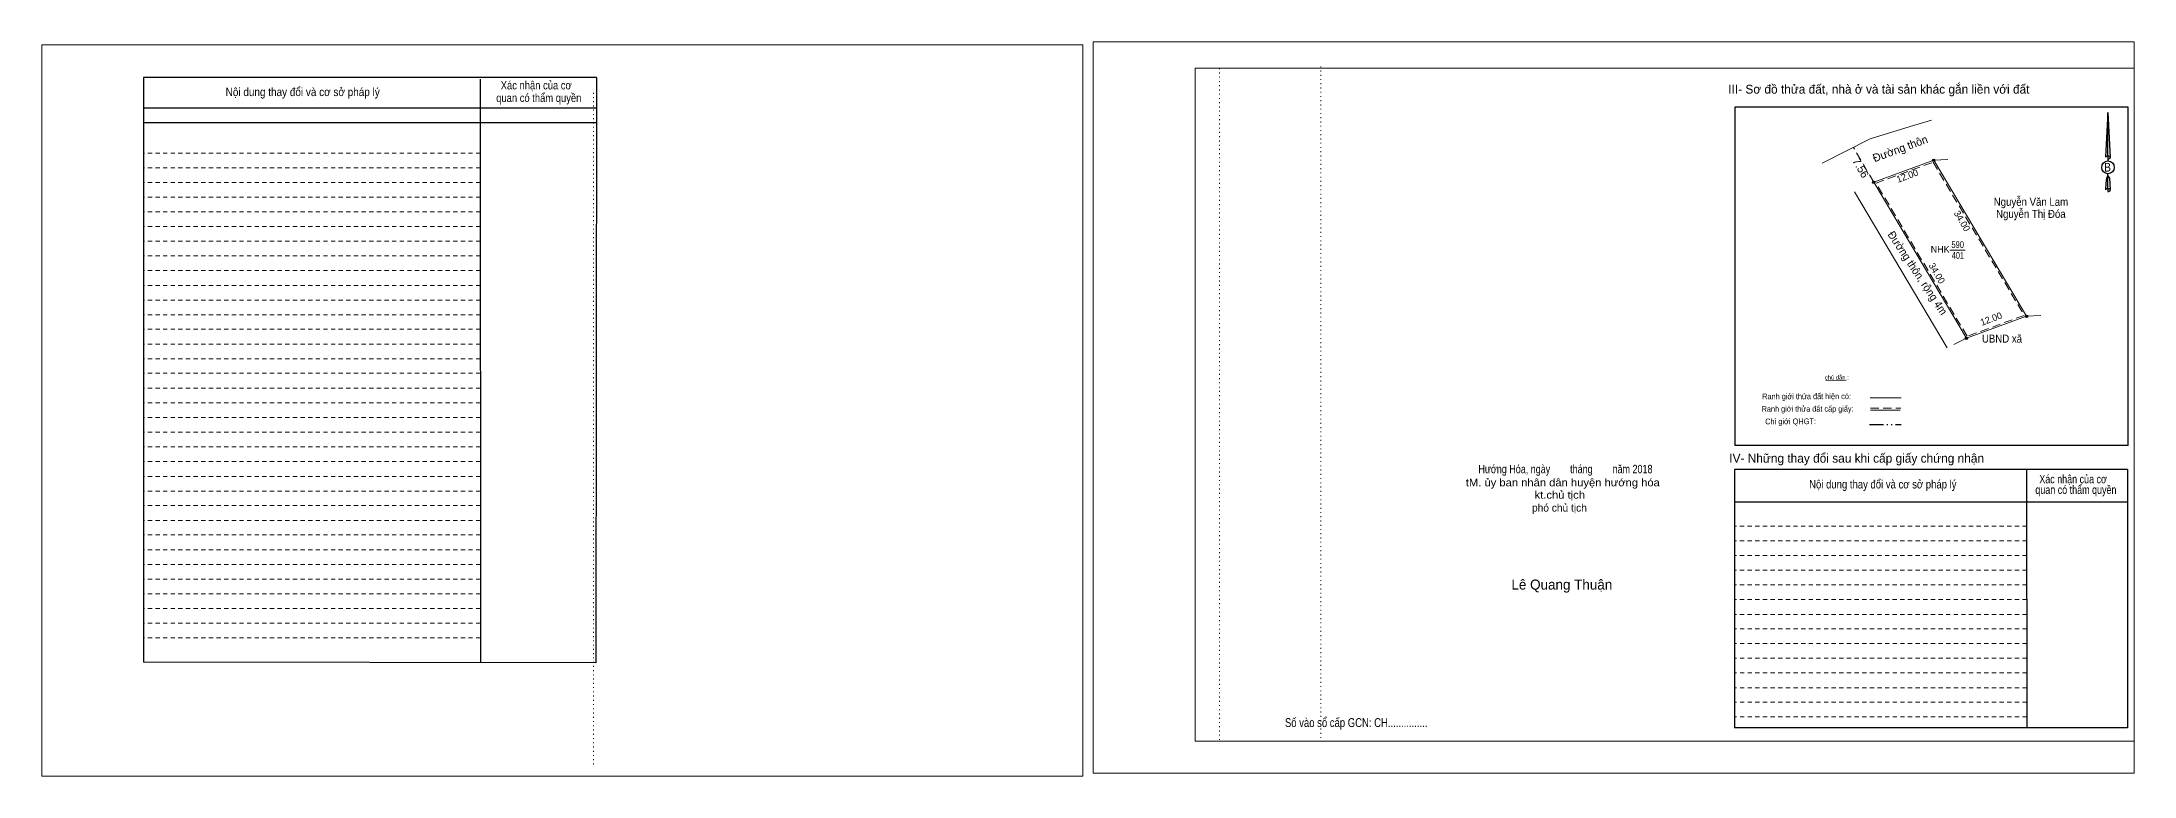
# Model space of a CAD drawing. Header units: metres. Extents: x 548250 to 548897, y 1837759 to 1837904.
# Drawn here: x 548505.1 to 548897.3, y 1837766.5 to 1837904 of the extents above; entities that cross this region are included whole.
import ezdxf
from ezdxf.enums import TextEntityAlignment as Align

# ---------------------------------------------------------------- set-up
doc = ezdxf.new("R2010")
doc.units = ezdxf.units.M
doc.header["$LTSCALE"] = 0.53
for name, pattern in [('DASH_DOUBLE_DOT', [9.2, 5, -1.2, 0.3, -1.2, 0.3, -1.2]), ('DOTTED', [1.5, 0.3, -1.2]), ('MEDIUM_DASHED', [4.5, 3, -1.5]), ('SHORT_DASHED', [2.7, 1.5, -1.2])]:
    doc.linetypes.add(name, pattern=pattern)
for name, color, linetype, lineweight in [('18', 7, 'Continuous', 25), ('28', 7, 'SHORT_DASHED', 13), ('3', 7, 'Continuous', 13), ('5', 7, 'DASH_DOUBLE_DOT', 25), ('55', 7, 'Continuous', 13), ('7', 7, 'Continuous', 13), ('8', 7, 'Continuous', 13)]:
    doc.layers.add(name, color=color, linetype=linetype, lineweight=lineweight)

msp = doc.modelspace()

# ---------------------------------------------------------------- hatches: boundary and pattern name
at = {"layer": '8'}
for points in [[(548859.9823, 1837881.83, 1), (548859.5377, 1837881.83, 1)], [(548859.9823, 1837881.83, 1), (548859.5377, 1837881.83, 1)], [(548848.7123, 1837877.7, 1), (548848.2677, 1837877.7, 1)], [(548877.3723, 1837852.62, 1), (548876.9277, 1837852.62, 1)], [(548866.1023, 1837848.49, 1), (548865.6577, 1837848.49, 1)]]:
    msp.add_hatch(color=256, dxfattribs=at).paths.add_polyline_path(points)

# ---------------------------------------------------------------- linework, layer by layer
at = {"layer": '18'}
for p, q in [((548892.38, 1837890.78), (548892.83, 1837882.37)), ((548892.38, 1837890.78), (548892.83, 1837882.37)), ((548892.38, 1837890.78), (548892.83, 1837882.37)), ((548892.03, 1837883.66), (548891.97, 1837882.38)), ((548892.38, 1837882.61), (548892.38, 1837882.32)), ((548892.38, 1837882.32), (548892.38, 1837882.08)), ((548892.38, 1837882.08), (548892.38, 1837881.74)), ((548892.38, 1837882.08), (548892.38, 1837881.74)), ((548892.38, 1837882.08), (548892.38, 1837881.74)), ((548892.83, 1837882.37), (548892.83, 1837882.38)), ((548892.38, 1837878.92), (548892.38, 1837879.28)), ((548892.38, 1837878.92), (548892.38, 1837879.28)), ((548892.38, 1837878.92), (548892.38, 1837879.28)), ((548892.38, 1837878.92), (548892.71, 1837878.46)), ((548892.38, 1837878.92), (548892.71, 1837878.46)), ((548892.38, 1837878.92), (548892.71, 1837878.46)), ((548892.38, 1837876.53), (548892.38, 1837876.21)), ((548892.38, 1837876.21), (548892.38, 1837875.96)), ((548892.71, 1837878.46), (548892.83, 1837876.26)), ((548892.71, 1837878.46), (548892.83, 1837876.26)), ((548892.71, 1837878.46), (548892.83, 1837876.26)), ((548892.83, 1837876.26), (548892.83, 1837876.27))]:
    msp.add_line(p, q, dxfattribs=at)
for points in [[(548892.38, 1837882.61), (548892.38, 1837890.78), (548892.03, 1837883.66)], [(548892.38, 1837876.53), (548892.38, 1837878.92), (548892.11, 1837878.46), (548892.03, 1837877.55), (548891.97, 1837876.27)]]:
    msp.add_lwpolyline(points, dxfattribs=at)
msp.add_ellipse((548892.4079, 1837880.4963), major_axis=(0, 1.1963), ratio=0.983453, dxfattribs=at)
for centre, start_param, end_param in [((548892.4083, 1837882.3397), 1.57079633, 3.07445202), ((548892.4083, 1837882.3397), 0.06714063, 1.57079633), ((548892.4083, 1837882.3397), 4.71238898, 6.28318531), ((548892.4083, 1837876.2339), 2.49106941, 3.07427841), ((548892.4083, 1837876.2339), 1.57079633, 2.49106941), ((548892.4083, 1837876.2339), 0.06714063, 1.57079633), ((548892.4083, 1837876.2339), 4.71238898, 6.28318531)]:
    msp.add_ellipse(centre, major_axis=(0.4313, 0), ratio=0.655448, start_param=start_param, end_param=end_param, dxfattribs=at)
at = {"layer": '28', "linetype": 'Continuous', "lineweight": 25}
for p, q in [((548609.04, 1837897.31), (548524.17, 1837897.31)), ((548587.28, 1837897.01), (548587.32, 1837787.78)), ((548609.04, 1837897.31), (548608.97, 1837787.72)), ((548609.04, 1837891.58), (548524.28, 1837891.58)), ((548609.04, 1837891.58), (548524.28, 1837891.58)), ((548609.04, 1837888.83), (548524.28, 1837888.83)), ((548896.18, 1837828.39), (548822.44, 1837828.39)), ((548877.14, 1837823.91), (548877.18, 1837775.52)), ((548896.1, 1837823.91), (548896.08, 1837775.52)), ((548896.08, 1837817.77), (548822.4, 1837817.77)), ((548608.97, 1837787.72), (548524.17, 1837787.84)), ((548896.08, 1837775.52), (548822.4, 1837775.52))]:
    msp.add_line(p, q, dxfattribs=at)
at = {"layer": '28'}
for p, q in [((548587.28, 1837883.17), (548524.17, 1837883.17)), ((548587.28, 1837880.4), (548524.17, 1837880.4)), ((548587.28, 1837877.67), (548524.17, 1837877.67)), ((548587.28, 1837874.88), (548524.17, 1837874.88)), ((548587.28, 1837872.15), (548524.17, 1837872.15)), ((548587.28, 1837869.39), (548524.17, 1837869.39)), ((548587.28, 1837866.64), (548524.17, 1837866.64)), ((548587.28, 1837863.9), (548524.17, 1837863.9)), ((548587.28, 1837861.15), (548524.17, 1837861.15)), ((548587.28, 1837858.39), (548524.17, 1837858.39)), ((548587.28, 1837855.65), (548524.17, 1837855.65)), ((548587.28, 1837852.88), (548524.17, 1837852.88)), ((548587.28, 1837850.16), (548524.17, 1837850.16)), ((548587.28, 1837847.41), (548524.17, 1837847.41)), ((548587.28, 1837844.64), (548524.17, 1837844.64)), ((548587.28, 1837841.92), (548524.17, 1837841.92)), ((548587.28, 1837839.14), (548524.17, 1837839.14)), ((548587.28, 1837836.39), (548524.17, 1837836.39)), ((548587.28, 1837833.63), (548524.17, 1837833.63)), ((548587.28, 1837830.89), (548524.17, 1837830.89)), ((548587.28, 1837828.13), (548524.17, 1837828.13)), ((548587.28, 1837825.38), (548524.17, 1837825.38)), ((548587.28, 1837822.63), (548524.17, 1837822.63)), ((548587.28, 1837819.88), (548524.17, 1837819.88)), ((548587.28, 1837817.15), (548524.17, 1837817.15)), ((548587.28, 1837814.37), (548524.17, 1837814.37)), ((548877.17, 1837813.32), (548822.4, 1837813.32)), ((548587.28, 1837811.66), (548524.17, 1837811.66)), ((548877.17, 1837810.56), (548822.4, 1837810.56)), ((548587.28, 1837808.88), (548524.17, 1837808.88)), ((548587.28, 1837806.14), (548524.17, 1837806.14)), ((548877.17, 1837807.8), (548822.4, 1837807.8)), ((548587.28, 1837803.38), (548524.17, 1837803.38)), ((548877.17, 1837805.06), (548822.4, 1837805.06)), ((548877.17, 1837802.3), (548822.4, 1837802.3)), ((548587.28, 1837800.61), (548524.17, 1837800.61)), ((548587.28, 1837797.88), (548524.17, 1837797.88)), ((548877.17, 1837799.55), (548822.4, 1837799.55)), ((548587.28, 1837795.12), (548524.17, 1837795.12)), ((548877.17, 1837796.78), (548822.4, 1837796.78)), ((548877.18, 1837794.04), (548822.4, 1837794.04)), ((548587.28, 1837792.36), (548524.17, 1837792.36)), ((548877.18, 1837791.31), (548822.4, 1837791.31)), ((548877.18, 1837788.56), (548822.4, 1837788.56)), ((548877.18, 1837785.8), (548822.4, 1837785.8)), ((548877.18, 1837783.04), (548822.4, 1837783.04)), ((548877.18, 1837780.31), (548822.4, 1837780.31)), ((548877.18, 1837777.56), (548822.4, 1837777.56))]:
    msp.add_line(p, q, dxfattribs=at)
at = {"layer": '28', "linetype": 'Continuous', "lineweight": 25}
for points in [[(548609.04, 1837897.31), (548524.17, 1837897.31), (548524.17, 1837787.84)], [(548896.18, 1837828.39), (548896.18, 1837891.75), (548822.44, 1837891.75), (548822.44, 1837828.39)], [(548896.1, 1837823.91), (548822.4, 1837823.91), (548822.4, 1837775.52)]]:
    msp.add_lwpolyline(points, dxfattribs=at)
at = {"layer": '3'}
for p, q in [((548721.31, 1837899.04), (548897.32, 1837899.04)), ((548721.31, 1837773.04), (548721.31, 1837899.04)), ((548897.32, 1837899.04), (548897.32, 1837771.99)), ((548721.31, 1837773.04), (548897.32, 1837773.04))]:
    msp.add_line(p, q, dxfattribs=at)
at = {"layer": '3', "linetype": 'DOTTED'}
for p, q in [((548725.86, 1837899.04), (548725.86, 1837773.04)), ((548744.86, 1837899.41), (548744.86, 1837773.4)), ((548608.48, 1837894.45), (548608.48, 1837768.47))]:
    msp.add_line(p, q, dxfattribs=at)
at = {"layer": '3'}
for points in [[(548702.17, 1837767.06), (548897.32, 1837767.06), (548897.32, 1837903.99), (548702.17, 1837903.99)], [(548505.09, 1837766.49), (548700.23, 1837766.49), (548700.23, 1837903.46), (548505.09, 1837903.46)], [(548505.09, 1837903.46), (548700.23, 1837903.46), (548700.23, 1837766.49), (548505.09, 1837766.49)], [(548505.09, 1837766.49), (548700.23, 1837766.49), (548700.23, 1837903.46), (548505.09, 1837903.46)]]:
    msp.add_lwpolyline(points, close=True, dxfattribs=at)
msp.add_lwpolyline([(548728.44, 1837899.04), (548897.32, 1837899.04), (548897.32, 1837773.04), (548728.44, 1837773.04)], dxfattribs=at)
at = {"layer": '5'}
msp.add_line((548847.7, 1837832.35), (548853.64, 1837832.35), dxfattribs=at)
at = {"layer": '55'}
for p, q in [((548847.83, 1837837.35), (548853.64, 1837837.35)), ((548847.89, 1837835.02), (548853.45, 1837835.02)), ((548847.89, 1837835.02), (548853.45, 1837835.02))]:
    msp.add_line(p, q, dxfattribs=at)
at = {"layer": '55', "linetype": 'MEDIUM_DASHED'}
msp.add_line((548847.88, 1837835.41), (548853.57, 1837835.41), dxfattribs=at)
at = {"layer": '7'}
msp.add_line((548839.54, 1837840.6), (548843.36, 1837840.67), dxfattribs=at)
at = {"layer": '8'}
for p, q in [((548847.82, 1837885.83), (548838.82, 1837881.25)), ((548859.76, 1837881.83), (548862.42, 1837881.97)), ((548844.9, 1837875.93), (548862.29, 1837846.72)), ((548862.74, 1837864.98), (548865.64, 1837864.98)), ((548877.15, 1837852.62), (548879.81, 1837852.76)), ((548865.88, 1837848.49), (548863.49, 1837847.31))]:
    msp.add_line(p, q, dxfattribs=at)
at = {"layer": '8', "linetype": 'MEDIUM_DASHED'}
msp.add_line((548848.49, 1837877.7), (548844.69, 1837884.24), dxfattribs=at)
at = {"layer": '8'}
msp.add_lwpolyline([(548859.3, 1837889.34), (548855.31, 1837888.12), (548847.82, 1837885.83)], dxfattribs=at)
msp.add_lwpolyline([(548859.76, 1837881.83), (548877.15, 1837852.62), (548865.88, 1837848.49), (548848.49, 1837877.7)], close=True, dxfattribs=at)
msp.add_lwpolyline([(548859.76, 1837881.83), (548877.15, 1837852.62), (548865.88, 1837848.49), (548848.49, 1837877.7)], close=True, dxfattribs=at)
at = {"layer": '8', "linetype": 'MEDIUM_DASHED'}
msp.add_lwpolyline([(548859.63, 1837881.46), (548876.71, 1837852.78), (548866.01, 1837848.86), (548848.93, 1837877.54)], close=True, dxfattribs=at)
at = {"layer": '8', "lineweight": 25}
for centre in [(548859.76, 1837881.83), (548859.76, 1837881.83), (548848.49, 1837877.7), (548877.15, 1837852.62), (548865.88, 1837848.49)]:
    msp.add_circle(centre, 0.2223, dxfattribs=at)

# ---------------------------------------------------------------- texts
at = {"layer": '18'}
for s, height, width, p in [('B', 1.643, 0.85, (548892.34, 1837879.69)), ('tM. ủy ban nhân dân huyện hướng hóa', 1.426, 1.1, (548790.215, 1837820.76)), ('Hướng Hóa, ngày        tháng        năm 2018', 1.573, 0.8, (548790.71, 1837823.21)), ('kt.chủ tịch', 1.426, 1.1, (548789.65, 1837818.45)), ('Số vào sổ cấp GCN: CH...............', 1.664, 0.8, (548751.48, 1837775.68))]:
    msp.add_text(s, height=height, dxfattribs=dict(at, width=width)).set_placement(p, align=Align.CENTER)
for s, height, p in [('phó chủ tịch', 1.426, (548789.58, 1837816.03)), ('Lê Quang Thuận', 1.883, (548790.035, 1837801.42))]:
    msp.add_text(s, height=height, dxfattribs=at).set_placement(p, align=Align.CENTER)
at = {"layer": '28'}
for s, height, width, p in [('Nội dung thay đổi và cơ sở pháp lý', 1.55, 0.9, (548553.995, 1837893.84)), ('Nội dung thay đổi và cơ sở pháp lý', 1.55, 0.9, (548553.995, 1837893.84)), ('Xác nhận của cơ', 1.55, 0.85, (548597.765, 1837895.09)), ('Xác nhận của cơ', 1.55, 0.85, (548597.765, 1837895.09)), (' quan có thẩm quyền', 1.55, 0.85, (548598.005, 1837892.73)), (' quan có thẩm quyền', 1.55, 0.85, (548598.005, 1837892.73)), ('Nội dung thay đổi và cơ sở pháp lý', 1.569, 0.85, (548850.205, 1837820.36)), (' quan có thẩm quyền', 1.569, 0.8, (548886.165, 1837819.34)), ('Xác nhận của cơ', 1.569, 0.8, (548885.875, 1837821.33))]:
    msp.add_text(s, height=height, dxfattribs=dict(at, width=width)).set_placement(p, align=Align.CENTER)
for s, p in [('III- Sơ đồ thửa đất, nhà ở và tài sản khác gắn liền với đất', (548849.465, 1837894.3)), ('IV- Những thay đổi sau khi cấp giấy chứng nhận', (548845.3, 1837825.19))]:
    msp.add_text(s, height=1.664, dxfattribs=at).set_placement(p, align=Align.CENTER)
at = {"layer": '55'}
for s, height, width, p in [('Ranh giới thửa đất hiện có:', 1.074, 0.8, (548835.9087, 1837837.0767)), ('Chỉ giới QHGT:', 1.069, 0.85, (548832.9137, 1837832.3899)), ('Ranh giới thửa đất cấp giấy:', 1.069, 0.8, (548836.1137, 1837834.7373))]:
    msp.add_text(s, height=height, rotation=0.135, dxfattribs=dict(at, width=width)).set_placement(p, align=Align.CENTER)
at = {"layer": '7'}
msp.add_text('chú dẫn :', height=0.7907, rotation=359.974, dxfattribs=at).set_placement((548841.5748, 1837840.7589), align=Align.CENTER)
at = {"layer": '8'}
for s, rotation, p in [('Đường thôn', 20.126, (548848.65, 1837881.44)), ('7.56', 300.146, (548844.43, 1837881.71))]:
    msp.add_text(s, height=1.5, rotation=rotation, dxfattribs=at).set_placement(p)
for s, rotation, p in [('12.00', 20.126, (548855.01, 1837878.3136)), ('34.00', 300.767, (548864.5164, 1837870.1347)), ('34.00', 300.767, (548859.8064, 1837860.3447)), ('12.00', 20.126, (548870.73, 1837851.5436))]:
    msp.add_text(s, height=1.25, rotation=rotation, dxfattribs=at).set_placement(p, align=Align.CENTER)
for s, height, width, p in [('Nguyễn Văn Lam', 1.5, 0.9, (548877.97, 1837873.29)), ('Nguyễn Thị Đóa', 1.5, 0.9, (548877.955, 1837871.03)), ('590', 1.25, 0.85, (548864.24, 1837865.4)), ('401', 1.25, 0.8, (548864.27, 1837863.38)), ('UBND xã', 1.5, 0.9, (548872.545, 1837847.67))]:
    msp.add_text(s, height=height, dxfattribs=dict(at, width=width)).set_placement(p, align=Align.CENTER)
at = {"layer": '8', "width": 0.95}
msp.add_text('Đường thôn, rộng 4m', height=1.5, rotation=303.639, dxfattribs=at).set_placement((548856.0968, 1837860.2955), align=Align.CENTER)
at = {"layer": '8'}
msp.add_text('NHK', height=1.25, dxfattribs=at).set_placement((548860.955, 1837864.52), align=Align.CENTER)

doc.saveas('drawing.dxf')
